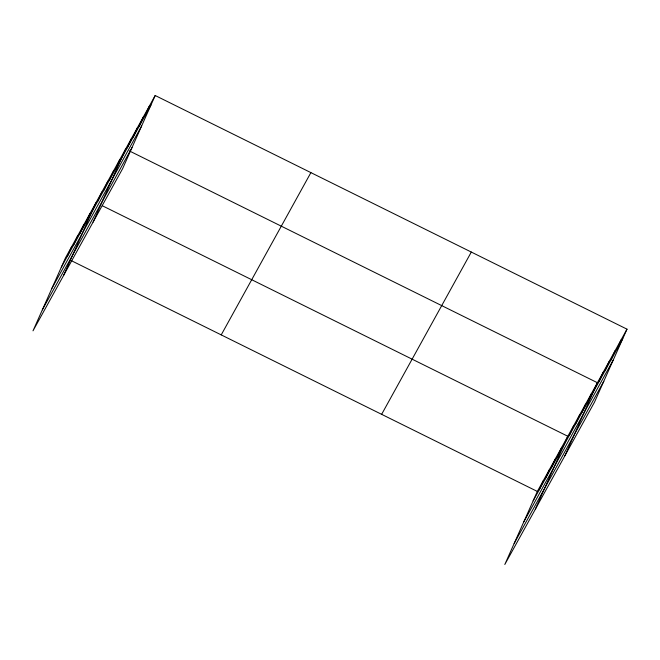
<?xml version="1.0" encoding="UTF-8"?>
<svg xmlns="http://www.w3.org/2000/svg" width="660" height="660" viewBox="0 0 660 660"><rect width="100%" height="100%" fill="white"/><g stroke="black" fill="none" stroke-linecap="round" stroke-linejoin="round"><path stroke-width="0.99" d="M67.403 256.22L71.618 246.749M73.499 245.19L77.723 235.719M79.604 234.151L83.82 224.68M85.701 223.113L89.917 213.65M63.484 275.665L96.013 202.612M97.713 201.374L101.929 191.903M103.628 190.657L107.852 181.195M109.552 179.949L113.767 170.478M115.467 169.24L119.683 159.769M93.076 222.115L125.606 149.061M127.306 147.823L131.521 138.352M133.221 137.107L137.437 127.644M139.144 126.398L143.36 116.927M145.06 115.69L149.275 106.219M155.191 95.51L122.669 168.564L33 330.833L65.522 257.788L155.191 95.51L627 329.167L594.479 402.212L504.809 564.49L537.331 491.436L627 329.167M539.212 489.877L543.428 480.406M545.308 478.838L549.524 469.367M551.405 467.808L555.621 458.337M557.502 456.769L561.718 447.298M535.293 509.314L567.814 436.268L102.382 205.771M569.522 435.022L573.738 425.552M575.438 424.314L579.653 414.843M581.353 413.605L585.577 404.135M587.276 402.897L591.492 393.426M564.886 455.763L597.407 382.717L129.244 150.868M599.115 381.472L603.331 372.001M605.03 370.763L609.246 361.292M610.945 360.055L615.161 350.584M616.869 349.346L621.085 339.875M61.306 267.259L150.975 104.981M51.967 288.238L141.636 125.961M42.339 309.853L132.008 147.576M221.224 334.892L310.893 172.615M381.637 414.332L471.306 252.054M533.115 500.907L622.784 338.638M523.776 521.895L613.445 359.617M514.148 543.51L603.817 381.233M70.991 260.494L537.331 491.436"/></g></svg>
